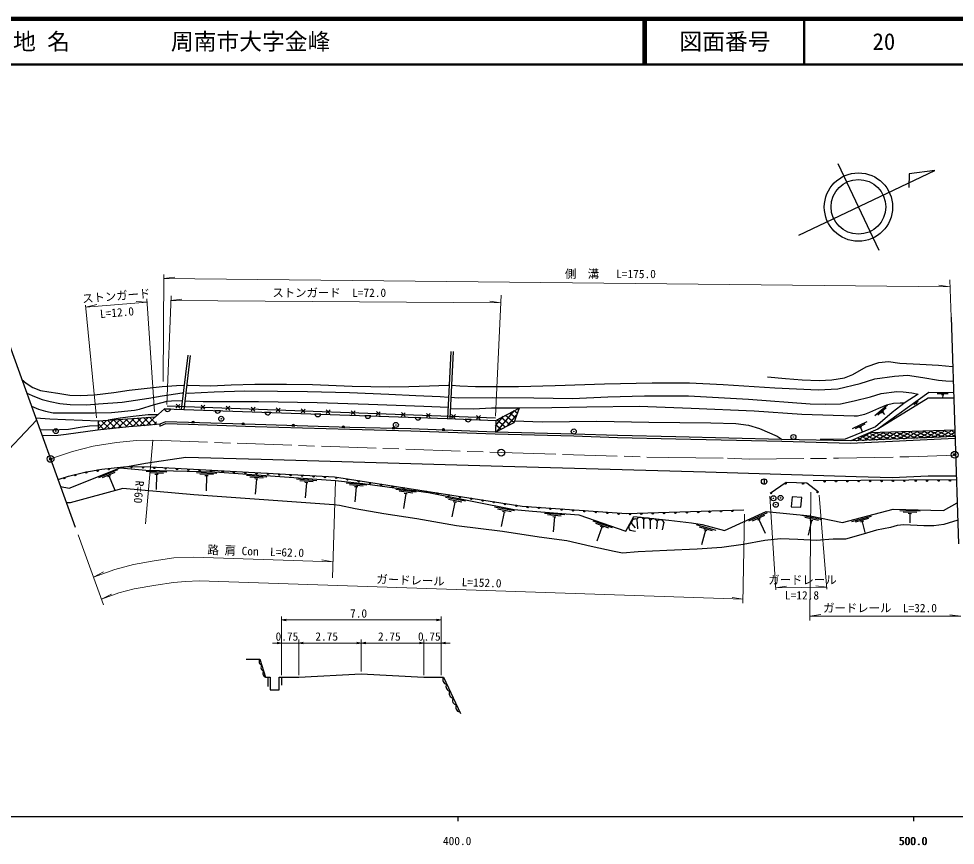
# Model space of a CAD drawing. Units: millimetres, scale not verified, with parts at other scales. Extents: x 40000 to 680000, y 20000 to 380000.
# Drawn here: x 371630 to 577168, y 198715 to 380000 of the extents above; entities that cross this region are included whole.
import ezdxf
from ezdxf.enums import TextEntityAlignment as Align

# ---------------------------------------------------------------- set-up
doc = ezdxf.new("R2010")
doc.units = ezdxf.units.MM
doc.header["$LTSCALE"] = 1000
doc.header["$PDMODE"] = 32
doc.header["$PDSIZE"] = 500
doc.linetypes.add('CHAIN', pattern=[18.5, 12, -1.5, 3.5, -1.5])
for name, color, linetype, lineweight in [('M-BGD', 7, 'Continuous', 25), ('M-BMK', 2, 'CHAIN', 13), ('M-BMK-OTRS', 5, 'Continuous', 25), ('M-BMK-SRVR', 3, 'Continuous', 25), ('M-STR-HTXT', 7, 'Continuous', 13), ('M-TTL', 2, 'Continuous', 140), ('M-TTL-BAND', 7, 'Continuous', 25), ('M-TTL-LINE', 7, 'Continuous', 50)]:
    doc.layers.add(name, color=color, linetype=linetype, lineweight=lineweight)
doc.layers.add('M-OTRS', color=6, linetype='Continuous')
doc.layers.add('M-TTL-TXT', color=7, linetype='Continuous')
doc.styles.add('ＭＳ ゴシック', font='')
doc.styles.get('ＭＳ ゴシック').set_extended_font_data('MS Gothic')

# ---------------------------------------------------------------- blocks, each defined once
blk = doc.blocks.new('open_arrow')
at = {"color": 0, "linetype": 'Continuous', "lineweight": -2}
blk.add_lwpolyline([(7.5, 1.25), (0, 0), (7.5, -1.25)], dxfattribs=at)

msp = doc.modelspace()

# ---------------------------------------------------------------- linework, layer by layer
at = {"layer": 'M-BGD'}
for p, q in [((466479, 307009), (465722, 292296)), ((466979, 306983), (466221, 292271)), ((408727, 306219), (407312, 294302)), ((409273, 306154), (407858, 294237)), ((569042, 296028), (568067, 295328)), ((575608, 297707), (573208, 297728)), ((574686, 297475), (574126, 297480)), ((574406, 297477), (574400, 296808)), ((404937, 294384), (403650, 294428)), ((404218, 295096), (476243, 292436)), ((406123, 294604), (406994, 295414)), ((406960, 294569), (406146, 295445)), ((411619, 294402), (412490, 295211)), ((412456, 294366), (411642, 295242)), ((415931, 294006), (414643, 294050)), ((417115, 294199), (417987, 295008)), ((417953, 294163), (417139, 295039)), ((422611, 293996), (423483, 294805)), ((423449, 293960), (422635, 294836)), ((428108, 293793), (428979, 294602)), ((428945, 293757), (428131, 294633)), ((433604, 293590), (434475, 294399)), ((434441, 293554), (433627, 294430)), ((439100, 293387), (439972, 294196)), ((439938, 293351), (439124, 294228)), ((444596, 293184), (445468, 293993)), ((445434, 293148), (444620, 294025)), ((476616, 289534), (480404, 294049)), ((481031, 293455), (480354, 294022)), ((481397, 294453), (481307, 294528)), ((562271, 295216), (559543, 292867)), ((561973, 294642), (560154, 293077)), ((568555, 295678), (568825, 295301)), ((389063, 290068), (390908, 291913)), ((390299, 289889), (392437, 292028)), ((392889, 290176), (391135, 291930)), ((391885, 290062), (393967, 292143)), ((394153, 290326), (392450, 292029)), ((393485, 290247), (395496, 292259)), ((395417, 290477), (393765, 292128)), ((396727, 290581), (395080, 292227)), ((395090, 290438), (397023, 292371)), ((398059, 290663), (396397, 292325)), ((396641, 290575), (398549, 292483)), ((399390, 290746), (397715, 292421)), ((398149, 290669), (400075, 292594)), ((400673, 290878), (399032, 292518)), ((399667, 290772), (401601, 292706)), ((401953, 291012), (400350, 292615)), ((401681, 292698), (401668, 292711)), ((426924, 293629), (425637, 293673)), ((437918, 293251), (436630, 293296)), ((448911, 292874), (447624, 292918)), ((450093, 292981), (450964, 293790)), ((450930, 292945), (450116, 293822)), ((455589, 292778), (456460, 293587)), ((456426, 292742), (455612, 293619)), ((459905, 292496), (458617, 292541)), ((461085, 292575), (461957, 293384)), ((461923, 292539), (461109, 293416)), ((466581, 292372), (467453, 293182)), ((467419, 292336), (466605, 293213)), ((470897, 292100), (469610, 292149)), ((472078, 292169), (472949, 292979)), ((472915, 292134), (472101, 293010)), ((476287, 290697), (478049, 292798)), ((478414, 290429), (476544, 291998)), ((479391, 290915), (477496, 292504)), ((480299, 291458), (478449, 293010)), ((478857, 290649), (480891, 293073)), ((480665, 292456), (479402, 293516)), ((561433, 293860), (561008, 293495)), ((561220, 293678), (561657, 293170)), ((389043, 291462), (389379, 291798)), ((390343, 289894), (389047, 291190)), ((391618, 290033), (389820, 291831)), ((401247, 290938), (401901, 291593)), ((409575, 291426), (410200, 291406)), ((420569, 291064), (421194, 291043)), ((431564, 290727), (432189, 290708)), ((442559, 290400), (443185, 290381)), ((453555, 290120), (454181, 290104)), ((477437, 289943), (476292, 290904)), ((557784, 291570), (554526, 290041)), ((557343, 291098), (555171, 290078)), ((556612, 290490), (556105, 290252)), ((556359, 290371), (556842, 289342)), ((464550, 289771), (465175, 289749)), ((476461, 289457), (476258, 289627)), ((577061, 289788), (558336, 289208)), ((393325, 281028), (389154, 279338)), ((392742, 280468), (389962, 279341)), ((391789, 279758), (391140, 279495)), ((391465, 279627), (392705, 276567)), ((404125, 280571), (399626, 280690)), ((403367, 280291), (400368, 280370)), ((402210, 280022), (401510, 280040)), ((401860, 280031), (401773, 276731)), ((415121, 280282), (410623, 280400)), ((414363, 280002), (411364, 280081)), ((413206, 279732), (412506, 279750)), ((412856, 279741), (412769, 276441)), ((426078, 279470), (421589, 279794)), ((425308, 279225), (422316, 279441)), ((424139, 279009), (423441, 279059)), ((423790, 279034), (423553, 275741)), ((437049, 278679), (432561, 279003)), ((436280, 278433), (433287, 278649)), ((435111, 278217), (434413, 278267)), ((434762, 278242), (434524, 274949)), ((447998, 277710), (443519, 278150)), ((447222, 277485), (444237, 277778)), ((535214, 279093), (535214, 277893)), ((577426, 278872), (545993, 278658)), ((446048, 277299), (445352, 277367)), ((445700, 277333), (445378, 274047)), ((458871, 276129), (454416, 276761)), ((458087, 275937), (455116, 276359)), ((456559, 275851), (456096, 272582)), ((456906, 275802), (456213, 275900)), ((469673, 274151), (465257, 275018)), ((468879, 274001), (465936, 274579)), ((467350, 273996), (466714, 270756)), ((467693, 273928), (467006, 274063)), ((480467, 272031), (476051, 272898)), ((479673, 271882), (476729, 272460)), ((478144, 271876), (477508, 268637)), ((478487, 271809), (477800, 271944)), ((491468, 271161), (486982, 271517)), ((535853, 271652), (531753, 269797)), ((569480, 271979), (564981, 272096)), ((568722, 271699), (565723, 271777)), ((567565, 271429), (566865, 271447)), ((567215, 271438), (567163, 269431)), ((490697, 270921), (487706, 271158)), ((489527, 270713), (488829, 270768)), ((489178, 270741), (488916, 267450)), ((501940, 268321), (497692, 269804)), ((501133, 268285), (498301, 269274)), ((506086, 269312), (506884, 268337)), ((507262, 270244), (507413, 268085)), ((508761, 270204), (508751, 268224)), ((510243, 269970), (510239, 268136)), ((511732, 269787), (511562, 268111)), ((513220, 269604), (512873, 267896)), ((535293, 271070), (532560, 269833)), ((534369, 270322), (533731, 270034)), ((534050, 270178), (535411, 267170)), ((547912, 270105), (543506, 271021)), ((547116, 269964), (544179, 270575)), ((545587, 269975), (544915, 266743)), ((545929, 269904), (545244, 270047)), ((558737, 270846), (554389, 269686)), ((558090, 270363), (555191, 269589)), ((557056, 269776), (556379, 269596)), ((556718, 269686), (557341, 267349)), ((499618, 268496), (498530, 265379)), ((499949, 268381), (499288, 268612)), ((505765, 267847), (506959, 267632)), ((524698, 267786), (520358, 268977)), ((523895, 267695), (521002, 268489)), ((522369, 267803), (521496, 264619)), ((522707, 267710), (522032, 267896)), ((426318, 235558), (426318, 233572)), ((429318, 235558), (429318, 233836))]:
    msp.add_line(p, q, dxfattribs=at)
for points in [[(535939, 301488), (539874, 301091), (543571, 300792), (547263, 300664), (550083, 300792), (552826, 301202), (554698, 301996), (557602, 303639), (560396, 304587), (562498, 304817), (565036, 304484), (569375, 304254), (573503, 304023), (576594, 303739)], [(372305, 300839), (373282, 300043), (374728, 299121), (376428, 298489), (378202, 298137), (380194, 297846), (382818, 297470), (385180, 297344), (388266, 297539), (392467, 298004), (395882, 298565), (399125, 298906), (403083, 299321), (406254, 299565), (407941, 299597)], [(466599, 299602), (468432, 299495), (471863, 299334), (481311, 299318), (489342, 299542), (500219, 299890), (510647, 300154), (518851, 300154), (526210, 299806), (537564, 299060), (547061, 298613), (551398, 298813), (556271, 300006), (559503, 301000), (563829, 301596), (566663, 301845), (570055, 301323), (573480, 300761), (575133, 300611), (576702, 300536)], [(408295, 297912), (408818, 297871), (414543, 298187), (421180, 298371), (428435, 298345), (434993, 298266), (444221, 298003), (452860, 297634), (458799, 297344), (464093, 297134), (465964, 297010)], [(408496, 299608), (408790, 299613), (413797, 299484), (418235, 299679), (423439, 299874), (430388, 299833), (436115, 299809), (444775, 299440), (452967, 299268), (457243, 299341), (461765, 299464), (465876, 299644), (466099, 299631)], [(466463, 296978), (468096, 296870), (475663, 296896), (484658, 296838), (493138, 296727), (500894, 297101), (508971, 297261), (518599, 297315), (531825, 296566), (545317, 295550), (548687, 295497), (551950, 295550), (554945, 296192), (558529, 297100), (560936, 297795), (564359, 298223), (565728, 298191), (567618, 297975), (569019, 297679), (566149, 295861), (563329, 293620), (559664, 290468), (552980, 287801), (547539, 287702)], [(576789, 297934), (571383, 298039), (560178, 290000)], [(373374, 297897), (375104, 297115), (376803, 296521), (378521, 296077), (380667, 295612), (382908, 295383), (386516, 295294), (389117, 295525), (394307, 295896), (400206, 296765), (403130, 297265), (407502, 297976), (407746, 297956)], [(374409, 295048), (375985, 294374), (377521, 293920), (379198, 293589), (379969, 293530), (388261, 293596), (391958, 293653), (397019, 294119), (398121, 294386), (401417, 295401), (404197, 296116), (405137, 296216), (407418, 296299), (407548, 296289)], [(408092, 296207), (409229, 296114), (412075, 296030), (424272, 296063), (437107, 295829), (448417, 295428), (460562, 295026), (465849, 294817)], [(576827, 296788), (571247, 296785), (560178, 290000), (554215, 287434)], [(389038, 291772), (395606, 292267), (401678, 292712), (403650, 294428)], [(403650, 294428), (465637, 292300), (476319, 291895), (476251, 289352)], [(565896, 295660), (565046, 295708), (563597, 295616), (562048, 295262), (560298, 294494), (558329, 293634), (557220, 293214), (555728, 292832), (555002, 292813), (543462, 293172), (533062, 293937), (519204, 294510), (507798, 294931), (496319, 294777), (488595, 294624), (481453, 294606), (475420, 294551), (471433, 294364), (466333, 294439)], [(476347, 291894), (481453, 294606), (480258, 291346), (476251, 289352)], [(375349, 292460), (378467, 292258), (381896, 292132), (385637, 291945), (389038, 291772), (389068, 289756)], [(402179, 293147), (400064, 293109), (396771, 292783), (393918, 292408), (391227, 291937)], [(376287, 289877), (379074, 289809), (380551, 289877), (382567, 290009), (385554, 290458), (387179, 290674), (389053, 290768)], [(402613, 291081), (399455, 290750), (395810, 290523), (392377, 290115), (388928, 289740), (382061, 288814), (380300, 288572), (376778, 288527)], [(476168, 289355), (457682, 290018), (444283, 290348), (423519, 290967), (408913, 291448), (403870, 291590), (402613, 291081)], [(402613, 291081), (402617, 290651), (403942, 291187), (408901, 291048), (423506, 290567), (444272, 289949), (457670, 289618), (476156, 288955), (493437, 288491), (503007, 288185), (515838, 287877), (539072, 287323), (554183, 286931), (577125, 287985)], [(480415, 291775), (486487, 291554), (498519, 291738), (509935, 291479), (523558, 291369), (529004, 291222), (531800, 290854), (534229, 290155), (538063, 288426), (539166, 287721)], [(577108, 288385), (554215, 287434), (539081, 287723), (515848, 288277), (503019, 288585), (493449, 288891), (476168, 289355)], [(393885, 281513), (399459, 282495), (408320, 283846), (424824, 283409), (477910, 281867), (522379, 280590), (555392, 279607), (563290, 279373), (571208, 279734), (577396, 279771)], [(380258, 278948), (382585, 279697), (386134, 280584), (389880, 281175), (395274, 281799), (400517, 281684), (440923, 279520), (482147, 273125), (505044, 271462), (530750, 272268)], [(380821, 277397), (382726, 277055), (393885, 281513), (399512, 280993), (414689, 280593), (441150, 278684), (447164, 278093), (461546, 276052), (480356, 272359), (484370, 272025), (494557, 271216), (504876, 267614), (504884, 267627)], [(536534, 275955), (540079, 278358), (544576, 278172), (547167, 276204)], [(577723, 270018), (574659, 269046), (572444, 268758), (570277, 268806), (565895, 268998), (564402, 268854), (562957, 268421), (559876, 267843), (556986, 266977), (553086, 265870), (550389, 265822), (546633, 265533), (542629, 265773), (538825, 265917), (535406, 265532), (530639, 264714), (525910, 264039), (520516, 263654), (513871, 263366), (507562, 263077), (504128, 262787), (502298, 263124), (497290, 264231), (491896, 265482), (485818, 266301), (477776, 267504), (467697, 268755), (459016, 270342), (451765, 271405), (445432, 272516), (442000, 273241), (440792, 273386), (410053, 275562), (394455, 276996), (382925, 273796), (382131, 273793)], [(504884, 267627), (506644, 270814), (514318, 269997), (519288, 269424), (521629, 269089), (526503, 267752), (535691, 271908), (545306, 270953), (552426, 269472), (563525, 272434), (574564, 272147), (577595, 273821)], [(421532, 239558), (424568, 239558), (425818, 235558), (426818, 235558), (426821, 232808), (428818, 232808), (428818, 235558), (433068, 235558), (446818, 236308), (460568, 235558), (464818, 235558), (468569, 227648)]]:
    msp.add_lwpolyline(points, dxfattribs=at)
msp.add_lwpolyline([(541338, 275123), (541129, 272952), (543259, 272889), (543468, 275018)], close=True, dxfattribs=at)
for centre, radius in [((416083, 292257), 550), ((416083, 292257), 50), ((379768, 289546), 550), ((454394, 290906), 550), ((454394, 290906), 50), ((493440, 289468), 550), ((379768, 289546), 50), ((493440, 289468), 50), ((541635, 288261), 550), ((541635, 288261), 50), ((396379, 281624), 150), ((398879, 281570), 150), ((401377, 281488), 150), ((384027, 279903), 150), ((386458, 280483), 150), ((388928, 280873), 150), ((391405, 281201), 150), ((403874, 281354), 150), ((406370, 281220), 150), ((408866, 281087), 150), ((411363, 280953), 150), ((413859, 280819), 150), ((416356, 280686), 150), ((418852, 280552), 150), ((421349, 280418), 150), ((423845, 280284), 150), ((426341, 280151), 150), ((428838, 280017), 150), ((431334, 279883), 150), ((433831, 279749), 150), ((436327, 279616), 150), ((438823, 279482), 150), ((381621, 279229), 150), ((441316, 279307), 150), ((443786, 278924), 150), ((446257, 278541), 150), ((448727, 278157), 150), ((451197, 277774), 150), ((453668, 277391), 150), ((535214, 278493), 600), ((539913, 278072), 150), ((543764, 278056), 150), ((548494, 278525), 150), ((550994, 278542), 150), ((553493, 278559), 150), ((555993, 278576), 150), ((558493, 278594), 150), ((560993, 278611), 150), ((563493, 278628), 150), ((565993, 278645), 150), ((568493, 278662), 150), ((570993, 278679), 150), ((573493, 278696), 150), ((575993, 278713), 150), ((456138, 277008), 150), ((458609, 276625), 150), ((461079, 276241), 150), ((463550, 275858), 150), ((466020, 275475), 150), ((536765, 275938), 150), ((538825, 274913), 550), ((546932, 276187), 150), ((468491, 275092), 150), ((470961, 274708), 150), ((473432, 274325), 150), ((475902, 273942), 150), ((478372, 273559), 150), ((537263, 274819), 550), ((537758, 273413), 550), ((537263, 274819), 50), ((537758, 273413), 50), ((538825, 274913), 50), ((480843, 273176), 150), ((483324, 272889), 150), ((485818, 272708), 150), ((488311, 272527), 150), ((490805, 272346), 150), ((493298, 272165), 150), ((495792, 271984), 150), ((498285, 271803), 150), ((500778, 271622), 150), ((503272, 271441), 150), ((505767, 271335), 150), ((508266, 271413), 150), ((510764, 271492), 150), ((513263, 271570), 150), ((515762, 271648), 150), ((518261, 271726), 150), ((520759, 271805), 150), ((523258, 271883), 150), ((525757, 271961), 150), ((528256, 272040), 150)]:
    msp.add_circle(centre, radius, dxfattribs=at)
for centre, radius, start, end in [((404298, 294533), 656, 189.20456, 346.86275), ((415291, 294155), 656, 189.20456, 346.86275), ((426285, 293778), 656, 189.20456, 346.86275), ((437278, 293401), 656, 189.20456, 346.86275), ((448272, 293023), 656, 189.20456, 346.86275), ((459265, 292646), 656, 189.20456, 346.86275), ((470259, 292252), 656, 189.00129, 346.65948), ((409886, 291361), 318, 8.00334, 168.22107), ((420880, 290999), 318, 8.00334, 168.22107), ((431875, 290663), 318, 8.18585, 168.40358), ((442870, 290336), 318, 8.18585, 168.40358), ((453867, 290057), 318, 8.47812, 168.69585), ((464860, 289706), 318, 7.83607, 168.0538), ((555440, 288404), 898, 230.22131, 328.37022), ((556097, 288825), 898, 239.73123, 328.37022), ((556939, 288451), 898, 215.1813, 328.37022), ((556834, 289252), 898, 248.2086, 328.37022), ((557596, 288872), 898, 215.1813, 328.37022), ((557571, 289679), 898, 258.19595, 328.37022), ((558333, 289298), 898, 215.1813, 328.37022), ((558437, 288524), 913, 216.56363, 326.98789), ((559070, 289725), 898, 215.1813, 328.37022), ((559095, 288918), 898, 215.1813, 328.37022), ((559832, 289345), 898, 215.1813, 328.37022), ((559935, 288608), 935, 218.46907, 325.08245), ((560570, 289772), 898, 215.1813, 328.37022), ((560595, 288965), 898, 215.1813, 328.37022), ((561332, 289391), 898, 215.1813, 328.37022), ((561433, 288695), 960, 220.40684, 323.14468), ((562069, 289818), 898, 215.1813, 328.37022), ((562094, 289011), 898, 215.1813, 328.37022), ((562831, 289438), 898, 215.1813, 328.37022), ((562931, 288785), 988, 222.37664, 321.17488), ((563568, 289865), 898, 215.1813, 328.37022), ((563593, 289057), 898, 215.1813, 328.37022), ((564330, 289484), 898, 215.1813, 328.37022), ((564429, 288878), 1019, 224.37809, 319.17343), ((565067, 289911), 898, 215.1813, 328.37022), ((565092, 289104), 898, 215.1813, 328.37022), ((565830, 289531), 898, 215.1813, 328.37022), ((565927, 288975), 1054, 226.4107, 317.14082), ((566567, 289958), 898, 215.1813, 328.37022), ((566592, 289150), 898, 215.1813, 328.37022), ((567329, 289577), 898, 215.1813, 328.37022), ((567424, 289077), 1094, 228.47389, 315.07762), ((568066, 290004), 898, 215.1813, 328.37022), ((568091, 289197), 898, 215.1813, 328.37022), ((568828, 289624), 898, 215.1813, 328.37022), ((568922, 289184), 1138, 230.567, 312.98452), ((569565, 290051), 898, 215.1813, 328.37022), ((569590, 289243), 898, 215.1813, 328.37022), ((570327, 289670), 898, 215.1813, 328.37022), ((570419, 289298), 1190, 232.68926, 310.86226), ((571065, 290097), 898, 215.1813, 328.37022), ((571090, 289290), 898, 215.1813, 328.37022), ((571827, 289717), 898, 215.1813, 328.37022), ((571916, 289418), 1248, 234.83978, 308.71174), ((572564, 290144), 898, 215.1813, 328.37022), ((572589, 289336), 898, 215.1813, 328.37022), ((573326, 289763), 898, 215.1813, 328.37022), ((573413, 289548), 1316, 237.0176, 306.53392), ((574063, 290190), 898, 215.1813, 328.37022), ((574088, 289383), 898, 215.1813, 328.37022), ((574825, 289810), 898, 215.1813, 328.37022), ((574909, 289688), 1394, 239.22164, 304.32988), ((575562, 290237), 898, 215.1813, 328.37022), ((575587, 289429), 898, 215.1813, 328.37022), ((576325, 289856), 898, 215.1813, 328.37022), ((577062, 290283), 898, 215.1813, 270.8336), ((577087, 289476), 898, 215.1813, 270.96012), ((506409, 268474), 898, 111.01752, 224.20645), ((506981, 269391), 898, 71.81959, 185.00852), ((507998, 269730), 898, 31.88186, 145.07079), ((509424, 269598), 898, 24.39599, 137.58491), ((510927, 269387), 898, 26.41588, 139.6048), ((512416, 269205), 898, 26.41588, 139.6048), ((425217, 239028), 838, 140.75956, 253.94849), ((425634, 237692), 838, 140.75956, 253.94849), ((426045, 236358), 832, 140.54562, 254.16243), ((465678, 235037), 1006, 148.77896, 261.96788), ((466397, 233520), 1006, 148.77896, 261.96788), ((467117, 232003), 1006, 148.77896, 261.96788), ((467836, 230486), 1006, 148.77896, 261.96788), ((468555, 228969), 1006, 148.77896, 261.96788)]:
    msp.add_arc(centre, radius, start, end, dxfattribs=at)
at = {"layer": 'M-BMK'}
msp.add_lwpolyline([(378617, 283465), (383454, 285045), (387933, 286247), (393079, 287076), (397476, 287491), (401086, 287532), (477523, 284842), (491000, 284428), (514246, 283728), (527198, 283638), (531930, 283432), (551513, 283598), (566945, 283934), (577246, 284279)], dxfattribs=at)
at = {"layer": 'M-BMK-OTRS'}
for p, q in [((367278, 314676), (384047, 268518)), ((576233, 314537), (577898, 264793)), ((375521, 291985), (346616, 261242))]:
    msp.add_line(p, q, dxfattribs=at)
at = {"layer": 'M-BMK-SRVR'}
for p, q in [((551408, 348225), (560409, 329252)), ((542808, 332523), (572649, 346681)), ((567022, 346010), (566955, 343010)), ((572649, 346681), (567022, 346010))]:
    msp.add_line(p, q, dxfattribs=at)
for centre, radius in [((555926, 338700), 7500), ((555908, 338738), 6000), ((378617, 283465), 750), ((378617, 283465), 750), ((477523, 284842), 750), ((477523, 284842), 750), ((577043, 284358), 750), ((577043, 284358), 750)]:
    msp.add_circle(centre, radius, dxfattribs=at)
at = {"layer": 'M-OTRS'}
for p in [(378617, 283465), (577043, 284358)]:
    msp.add_point(p, dxfattribs=at)
at = {"layer": 'M-STR-HTXT'}
for p, q in [((403348, 300438), (403441, 323903)), ((403438, 323030), (405873, 323346)), ((576011, 321162), (403438, 323030)), ((576233, 314537), (575960, 322706)), ((576011, 321162), (573584, 321530)), ((404170, 295411), (405048, 319243)), ((477543, 319341), (476247, 292841)), ((388719, 292466), (386312, 317174)), ((386353, 316754), (399822, 317865)), ((386353, 316754), (388748, 317294)), ((399822, 317865), (397371, 318005)), ((401444, 293756), (399776, 318549)), ((405008, 318164), (407442, 318490)), ((405008, 318164), (477462, 317681)), ((477462, 317681), (475033, 318038)), ((401086, 287532), (399461, 269193)), ((441178, 278681), (440486, 257363)), ((545434, 276149), (545247, 248019)), ((547316, 275534), (549010, 254892)), ((536493, 275286), (537754, 254772)), ((530932, 271328), (530571, 251778)), ((390242, 251467), (384658, 266836)), ((440601, 260901), (438182, 261322)), ((388035, 257540), (390210, 258679)), ((537731, 255143), (540157, 255520)), ((537731, 255143), (548976, 255305)), ((548976, 255305), (546540, 255612)), ((389809, 252659), (391971, 253821)), ((530587, 252667), (528169, 253090)), ((429318, 243568), (429318, 248877)), ((464318, 243568), (464318, 248877)), ((545253, 248967), (547685, 249306)), ((545253, 248967), (578391, 248933)), ((578391, 248933), (575960, 249277)), ((429318, 248127), (464318, 248127)), ((427318, 243068), (435068, 243068)), ((429318, 236058), (429318, 243818)), ((433068, 236058), (433068, 243818)), ((433068, 243068), (446818, 243068)), ((446818, 236808), (446818, 243818)), ((446818, 243068), (460568, 243068)), ((458568, 243068), (466318, 243068)), ((460568, 236058), (460568, 243818)), ((464318, 236058), (464318, 243818))]:
    msp.add_line(p, q, dxfattribs=at)
for points in [[(388035, 257540), (392720, 259213), (396848, 260327), (401389, 261111), (405640, 261729), (410016, 261894), (440601, 260901)], [(389808, 252660), (393586, 254053), (396935, 254968), (401698, 255799), (405566, 256361), (408217, 256583), (411266, 256687), (530587, 252667)]]:
    msp.add_lwpolyline(points, dxfattribs=at)
at = {"layer": 'M-TTL'}
msp.add_line((680000, 380000), (40000, 380000), dxfattribs=at)
at = {"layer": 'M-TTL-BAND'}
for p, q in [((40000, 205000), (579000, 205000)), ((468000, 205000), (468000, 204000)), ((568000, 205000), (568000, 204000))]:
    msp.add_line(p, q, dxfattribs=at)
at = {"layer": 'M-TTL-LINE'}
for p, q in [((508747, 380000), (508747, 370000)), ((509247, 380000), (509247, 370000)), ((543997, 380000), (543997, 370000)), ((40000, 370000), (680000, 370000))]:
    msp.add_line(p, q, dxfattribs=at)

# ---------------------------------------------------------------- block references
at = {"layer": 'M-STR-HTXT', "xscale": 133, "yscale": 133}
for p in [(429318, 248127), (433068, 243068), (433068, 243068), (446818, 243068), (464318, 243068)]:
    msp.add_blockref('open_arrow', p, dxfattribs=at)
at = {"layer": 'M-STR-HTXT', "xscale": 133, "yscale": 133, "rotation": 180}
for p in [(464318, 248127), (429318, 243068), (446818, 243068), (460568, 243068), (460568, 243068)]:
    msp.add_blockref('open_arrow', p, dxfattribs=at)

# ---------------------------------------------------------------- texts
at = {"layer": 'M-STR-HTXT', "style": 'ＭＳ ゴシック'}
for s, p in [('側  溝   L=175.0', (501477, 322551)), ('ストンガード  L=72.0', (439776, 318439)), ('ガードレール', (543631, 255445)), ('L=12.8', (543530, 252069)), ('ガードレール  L=32.0', (560648, 249280))]:
    msp.add_text(s, height=1833, dxfattribs=at).set_placement(p, align=Align.BOTTOM_CENTER)
for s, rotation, p in [('ストンガード', 4.716, (393141, 317718)), ('L=12.0', 4.716, (393304, 314105)), ('R=60', 264.937, (396542, 276317)), ('路 肩 Con  L=62.0', 358.14, (423612, 261711)), ('ガードレール   L=152.0', 358.07, (463803, 255162))]:
    msp.add_text(s, height=1833, rotation=rotation, dxfattribs=at).set_placement(p, align=Align.BOTTOM_CENTER)
for s, p in [('7.0', (446218, 249564)), ('0.75', (430488, 244506)), ('2.75', (439213, 244506)), ('2.75', (452963, 244506)), ('0.75', (461738, 244506))]:
    msp.add_text(s, height=1833, dxfattribs=at).set_placement(p, align=Align.MIDDLE_CENTER)
at = {"layer": 'M-TTL-BAND', "style": 'ＭＳ ゴシック'}
for s, p in [('400.0', (467844, 198195)), ('500.0', (567844, 198195)), ('500.0', (568000, 198195))]:
    msp.add_text(s, height=1833, dxfattribs=at).set_placement(p, align=Align.BOTTOM_CENTER)
at = {"layer": 'M-TTL-TXT', "style": 'ＭＳ ゴシック'}
for s, p in [('地 名', (370380, 375000)), ('周南市大字金峰', (405024, 375000))]:
    msp.add_text(s, height=3666, dxfattribs=at).set_placement(p, align=Align.MIDDLE_LEFT)
for s, p in [('図面番号', (526622, 375000)), ('20', (561497, 375000))]:
    msp.add_text(s, height=3666, dxfattribs=at).set_placement(p, align=Align.MIDDLE_CENTER)

doc.saveas('drawing.dxf')
